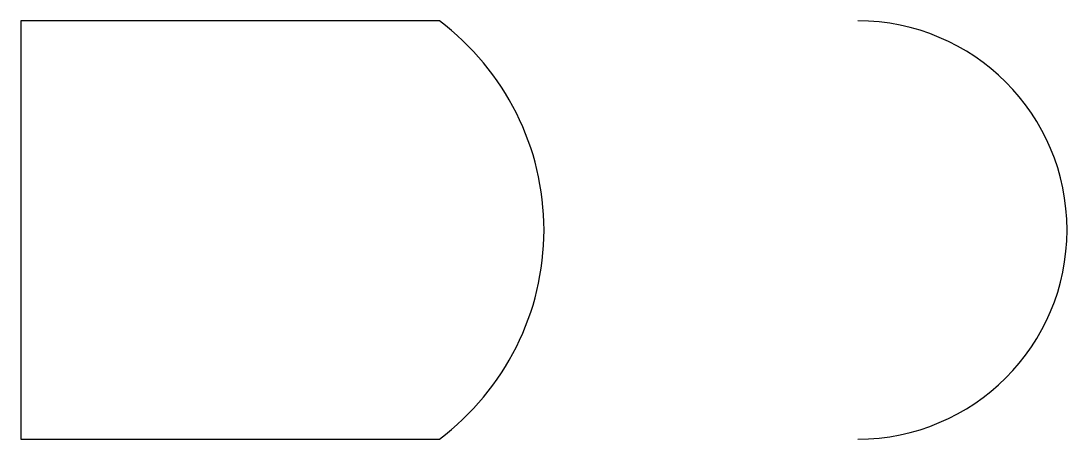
# Model space of a CAD drawing. Header units: millimetres. Extents: x 0 to 7500, y 0 to 3000.
import ezdxf

# ---------------------------------------------------------------- set-up
doc = ezdxf.new("R2010")
doc.units = ezdxf.units.MM
doc.layers.add('A-WALL', color=7, linetype='Continuous')

msp = doc.modelspace()

# ---------------------------------------------------------------- linework, layer by layer
at = {"layer": 'A-WALL'}
msp.add_lwpolyline([(0, 0), (3000, 0, 0.5), (3000, 3000), (0, 3000)], format="xyb", close=True, dxfattribs=at)
msp.add_arc((6000, 1500), 1500, 270, 90, dxfattribs=at)

doc.saveas('drawing.dxf')
